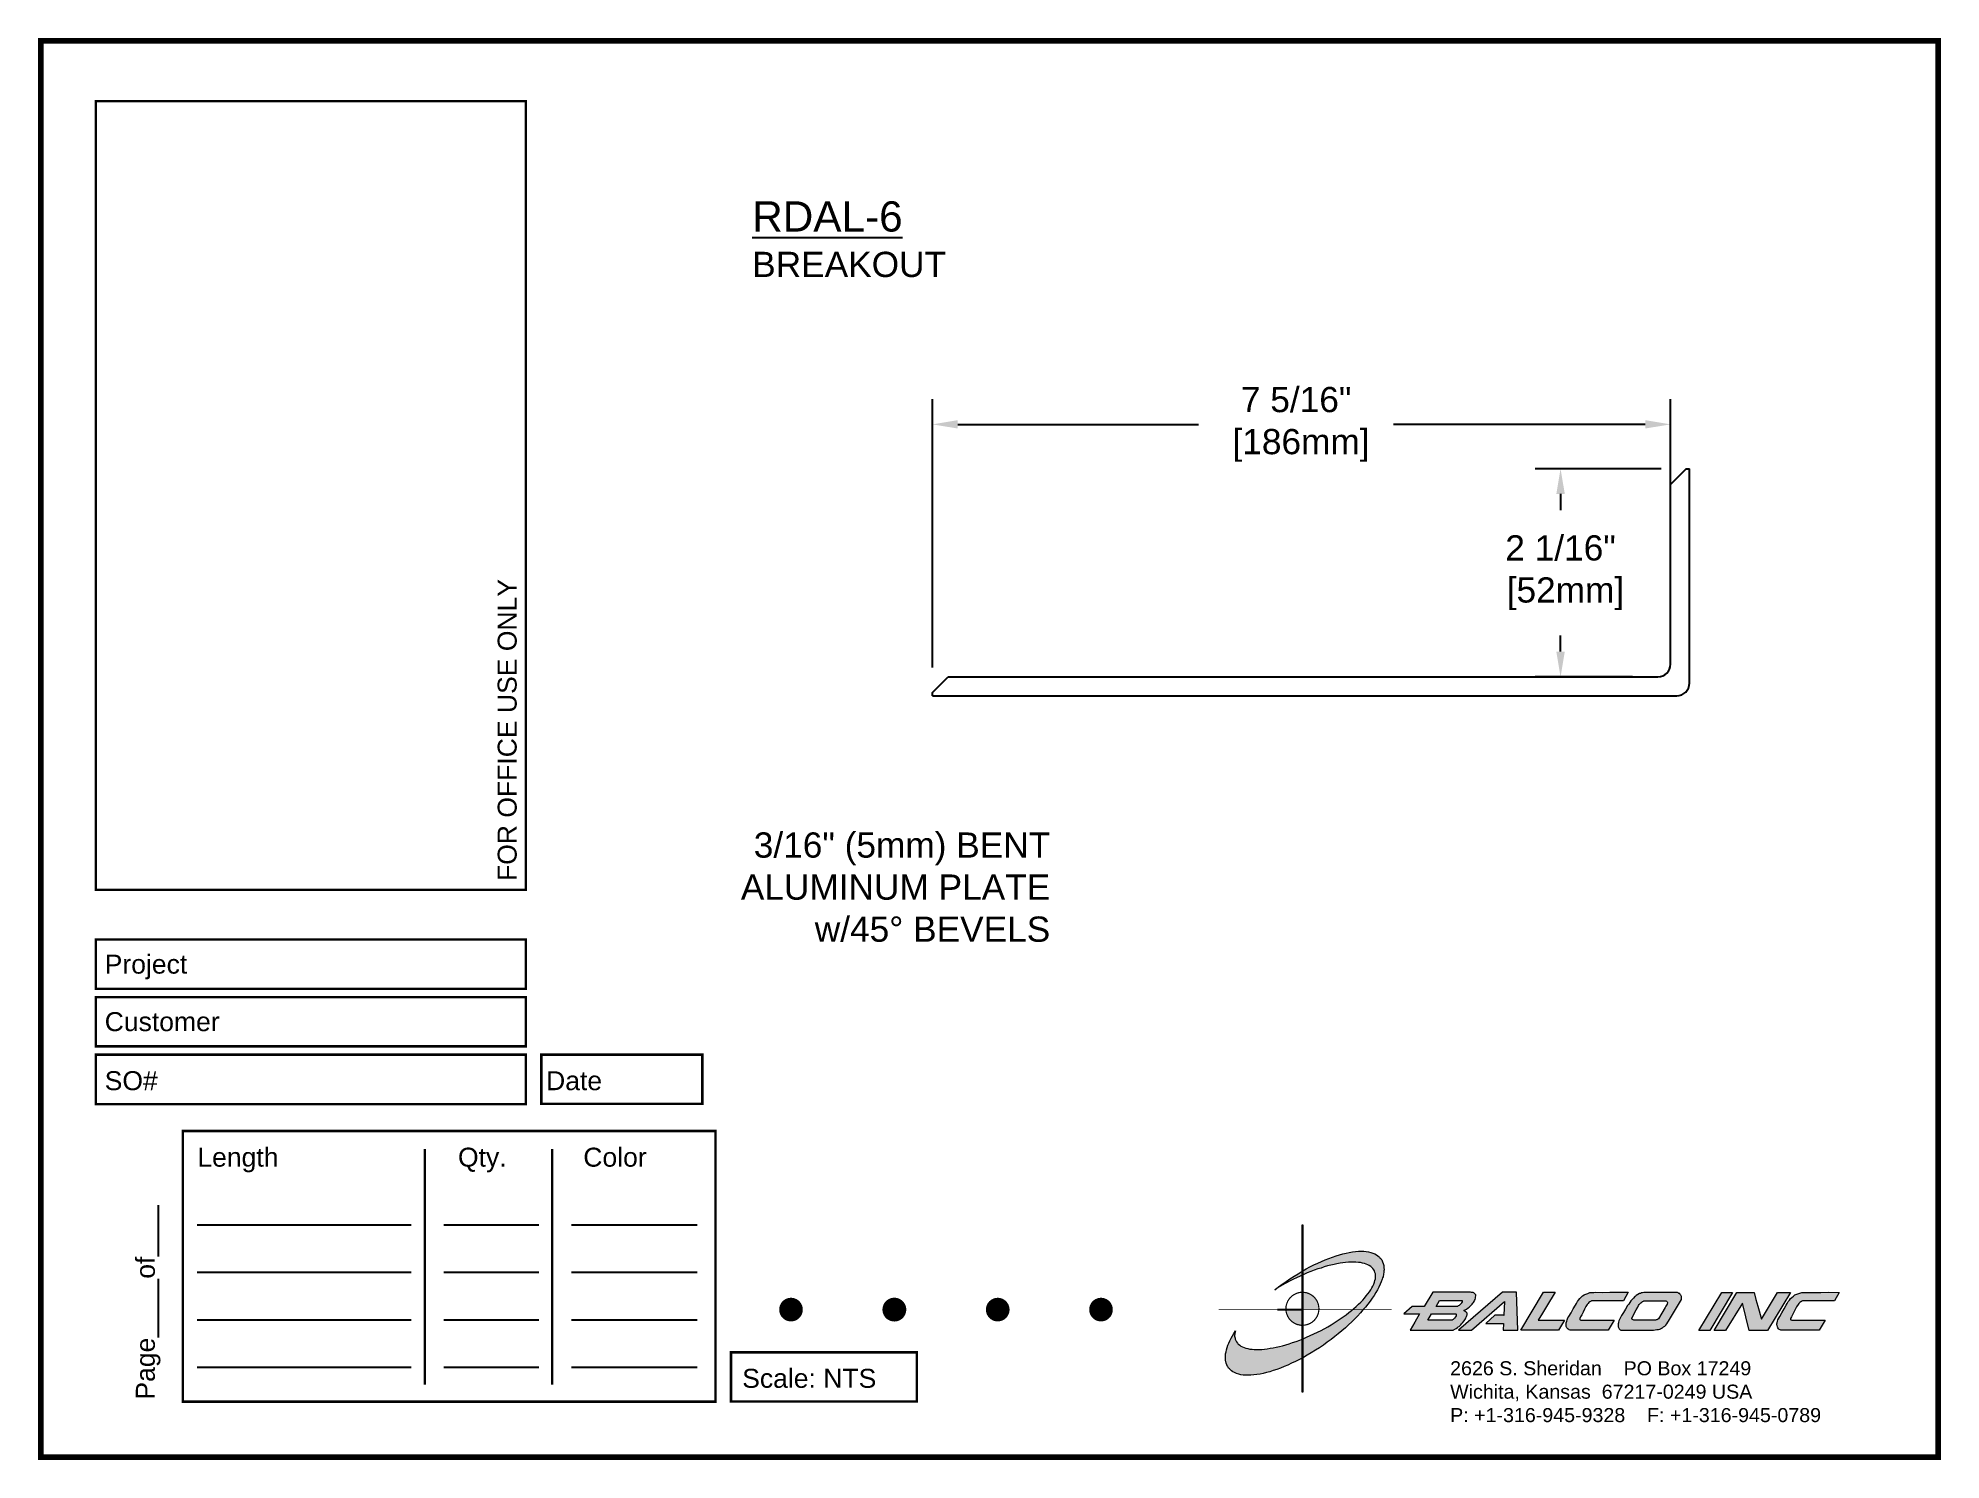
# Paper-space layout 'Breakout' of a CAD drawing. Header units: inches. Extents: x 0 to 10, y 0 to 7.5.
# The model-space entities are those that its viewports show. They can reach past a viewport. Long polylines and large blocks are cut down to what shows.
import ezdxf

# ---------------------------------------------------------------- set-up
doc = ezdxf.new("R2010")
doc.units = ezdxf.units.IN
doc.header["$MEASUREMENT"] = 0
for name, color, linetype in [('Border', 7, 'Continuous'), ('Dimensions', 3, 'Continuous'), ('Metals', 7, 'Continuous'), ('Text', 2, 'Continuous')]:
    doc.layers.add(name, color=color, linetype=linetype)
doc.styles.add('ARIAL', font='arial.ttf')
doc.dimstyles.new('ARIAL', dxfattribs={"dimtxt": 0.25, "dimasz": 0.25, "dimexe": 0.25, "dimexo": 0.25, "dimgap": 0.25, "dimtad": 0, "dimtih": 1, "dimtoh": 1, "dimdec": 4, "dimzin": 0, "dimdsep": 46, "dimlunit": 4, "dimtxsty": 'ARIAL', "dimcen": 0.09, "dimadec": 0, "dimazin": 0, "dimtfac": 1, "dimtdec": 4, "dimtofl": 0, "dimtmove": 0, "dimatfit": 3, "dimfxl": 0, "dimfrac": 2, "dimtolj": 1, "dimtzin": 0, "dimarcsym": 0})

# ---------------------------------------------------------------- blocks, each defined once
blk = doc.blocks.new('CADlogo')
h = blk.add_hatch(color=256)
h.paths.add_polyline_path([(0.918, 1.81), (0.909, 1.81), (0.909, 1.322), (0.918, 1.327)])
h.paths.add_polyline_path([(0.918, 1.285), (0.909, 1.281), (0.909, 1.1), (0.918, 1.1)])
h.paths.add_polyline_path([(0.918, 0.917), (0.909, 0.917), (0.909, 0.762), (0.909, 0.753), (0.91, 0.753), (0.918, 0.753)])
h.paths.add_polyline_path([(0.918, 1.091), (0.918, 1.1), (0.91, 1.1), (0.909, 1.1), (0.909, 0.917), (0.918, 0.917), (0.918, 0.919), (0.915, 0.919)])
h.paths.add_polyline_path([(0.918, 0.412), (0.909, 0.407), (0.909, 0.049), (0.918, 0.049)])
h.paths.add_polyline_path([(0.918, 0.753), (0.909, 0.753), (0.909, 0.606), (0.918, 0.609)])
h.paths.add_polyline_path([(0.918, 0.609), (0.909, 0.606), (0.909, 0.407), (0.918, 0.412)])
h.paths.add_polyline_path([(0.918, 1.327), (0.909, 1.322), (0.909, 1.281), (0.918, 1.285)])
h = blk.add_hatch(color=175)
h.paths.add_polyline_path([(0.574, 0.51), (0.543, 0.506), (0.514, 0.502), (0.487, 0.499), (0.459, 0.499), (0.432, 0.497), (0.406, 0.499), (0.382, 0.5), (0.36, 0.502), (0.338, 0.508), (0.318, 0.511), (0.298, 0.519), (0.282, 0.526), (0.265, 0.533), (0.252, 0.543), (0.24, 0.553), (0.234, 0.559), (0.229, 0.564), (0.22, 0.577), (0.212, 0.592), (0.205, 0.607), (0.203, 0.616), (0.201, 0.627), (0.199, 0.643), (0.201, 0.66), (0.201, 0.671), (0.205, 0.682), (0.207, 0.694), (0.19, 0.667), (0.176, 0.641), (0.161, 0.616), (0.148, 0.59), (0.137, 0.566), (0.128, 0.543), (0.119, 0.519), (0.113, 0.495), (0.108, 0.473), (0.104, 0.451), (0.103, 0.44), (0.103, 0.429), (0.101, 0.409), (0.103, 0.391), (0.104, 0.38), (0.106, 0.371), (0.11, 0.352), (0.115, 0.336), (0.124, 0.318), (0.13, 0.31), (0.135, 0.301), (0.143, 0.294), (0.15, 0.286), (0.165, 0.274), (0.181, 0.263), (0.199, 0.254), (0.22, 0.244), (0.242, 0.237), (0.263, 0.232), (0.289, 0.228), (0.315, 0.226), (0.342, 0.226), (0.371, 0.226), (0.402, 0.23), (0.434, 0.233), (0.467, 0.239), (0.499, 0.246), (0.534, 0.254), (0.571, 0.263), (0.606, 0.275), (0.644, 0.286), (0.682, 0.301), (0.721, 0.318), (0.759, 0.334), (0.799, 0.352), (0.841, 0.371), (0.882, 0.393), (0.909, 0.407), (0.909, 0.606), (0.884, 0.596), (0.847, 0.583), (0.81, 0.57), (0.774, 0.559), (0.739, 0.548), (0.704, 0.537), (0.671, 0.53), (0.638, 0.522), (0.606, 0.515)])
h.paths.add_polyline_path([(1.18, 0.738), (1.109, 0.698), (1.034, 0.661), (0.957, 0.627), (0.918, 0.609), (0.918, 0.412), (0.924, 0.414), (0.964, 0.438), (1.006, 0.462), (1.05, 0.489), (1.092, 0.517), (1.134, 0.544), (1.174, 0.574), (1.215, 0.603), (1.253, 0.634), (1.291, 0.663), (1.328, 0.694), (1.365, 0.725), (1.399, 0.757), (1.432, 0.788), (1.463, 0.819), (1.494, 0.85), (1.524, 0.883), (1.554, 0.917), (1.44, 0.917), (1.429, 0.908), (1.401, 0.886), (1.374, 0.864), (1.343, 0.842), (1.312, 0.822), (1.28, 0.8), (1.248, 0.778), (1.215, 0.758)])
h.paths.add_polyline_path([(1.769, 1.382), (1.767, 1.393), (1.763, 1.404), (1.758, 1.422), (1.749, 1.441), (1.743, 1.45), (1.738, 1.457), (1.73, 1.464), (1.725, 1.472), (1.709, 1.485), (1.692, 1.496), (1.674, 1.506), (1.654, 1.514), (1.632, 1.521), (1.61, 1.527), (1.584, 1.53), (1.559, 1.532), (1.531, 1.532), (1.502, 1.532), (1.471, 1.53), (1.44, 1.527), (1.407, 1.521), (1.374, 1.514), (1.339, 1.505), (1.304, 1.496), (1.268, 1.485), (1.229, 1.472), (1.191, 1.457), (1.152, 1.442), (1.114, 1.426), (1.074, 1.408), (1.034, 1.388), (0.991, 1.367), (0.951, 1.346), (0.918, 1.327), (0.918, 1.285), (0.926, 1.289), (0.964, 1.305), (1.001, 1.32), (1.037, 1.333), (1.074, 1.346), (1.109, 1.356), (1.143, 1.367), (1.178, 1.378), (1.213, 1.386), (1.246, 1.393), (1.277, 1.4), (1.31, 1.406), (1.339, 1.41), (1.368, 1.413), (1.398, 1.417), (1.425, 1.417), (1.452, 1.419), (1.476, 1.417), (1.502, 1.415), (1.524, 1.413), (1.546, 1.408), (1.566, 1.404), (1.584, 1.397), (1.602, 1.389), (1.617, 1.382), (1.632, 1.373), (1.644, 1.362), (1.65, 1.356), (1.655, 1.351), (1.665, 1.338), (1.672, 1.325), (1.677, 1.309), (1.681, 1.294), (1.683, 1.278), (1.683, 1.261), (1.683, 1.252), (1.681, 1.243), (1.677, 1.225), (1.672, 1.207), (1.665, 1.186), (1.655, 1.166), (1.644, 1.146), (1.632, 1.126), (1.619, 1.106), (1.602, 1.084), (1.586, 1.062), (1.568, 1.04), (1.548, 1.018), (1.527, 0.996), (1.504, 0.974), (1.48, 0.952), (1.456, 0.93), (1.44, 0.917), (1.554, 0.917), (1.579, 0.945), (1.602, 0.976), (1.626, 1.007), (1.648, 1.038), (1.668, 1.067), (1.687, 1.097), (1.703, 1.128), (1.719, 1.155), (1.732, 1.185), (1.743, 1.212), (1.752, 1.239), (1.758, 1.252), (1.762, 1.265), (1.767, 1.291), (1.771, 1.314), (1.771, 1.327), (1.773, 1.338), (1.771, 1.362), (1.771, 1.373)])
h.paths.add_polyline_path([(0.867, 1.296), (0.825, 1.271), (0.781, 1.243), (0.741, 1.214), (0.701, 1.186), (0.66, 1.157), (0.622, 1.128), (0.675, 1.161), (0.732, 1.194), (0.79, 1.225), (0.82, 1.239), (0.851, 1.254), (0.909, 1.281), (0.909, 1.322)])
h = blk.add_hatch(color=256)
h.paths.add_polyline_path([(1.074, 0.991), (1.07, 1.001), (1.065, 1.011), (1.059, 1.021), (1.053, 1.03), (1.046, 1.038), (1.039, 1.047), (1.031, 1.054), (1.022, 1.062), (1.014, 1.068), (1.004, 1.074), (0.995, 1.08), (0.985, 1.085), (0.975, 1.089), (0.964, 1.093), (0.954, 1.096), (0.943, 1.098), (0.932, 1.099), (0.921, 1.1), (0.918, 1.1), (0.918, 0.917), (0.94, 0.917), (1.086, 0.917), (1.087, 0.927), (1.086, 0.938), (1.085, 0.949), (1.083, 0.96), (1.081, 0.97), (1.078, 0.981)])
h.paths.add_polyline_path([(0.909, 0.917), (0.739, 0.917), (0.74, 0.91), (0.741, 0.899), (0.743, 0.888), (0.746, 0.878), (0.75, 0.867), (0.754, 0.857), (0.758, 0.847), (0.764, 0.837), (0.77, 0.828), (0.776, 0.819), (0.783, 0.811), (0.791, 0.803), (0.799, 0.795), (0.808, 0.788), (0.817, 0.782), (0.826, 0.776), (0.836, 0.771), (0.846, 0.766), (0.856, 0.762), (0.867, 0.759), (0.877, 0.757), (0.888, 0.755), (0.899, 0.753), (0.909, 0.753)])
h.paths.add_polyline_path([(0.918, 1.1), (0.91, 1.1), (0.909, 1.1), (0.909, 0.917), (0.918, 0.917)])
h = blk.add_hatch(color=256)
h.paths.add_polyline_path([(2.148, 0.874), (2.098, 0.784), (2.049, 0.7), (2.484, 0.7), (2.491, 0.702), (2.501, 0.703), (2.508, 0.705), (2.512, 0.707), (2.517, 0.711), (2.532, 0.72), (2.546, 0.729), (2.554, 0.735), (2.563, 0.74), (2.572, 0.747), (2.581, 0.757), (2.59, 0.768), (2.599, 0.777), (2.616, 0.799), (2.623, 0.811), (2.63, 0.822), (2.636, 0.833), (2.641, 0.844), (2.645, 0.855), (2.647, 0.864), (2.647, 0.879), (2.645, 0.883), (2.641, 0.886), (2.638, 0.892), (2.629, 0.899), (2.619, 0.905), (2.612, 0.91), (2.64, 0.921), (2.658, 0.936), (2.669, 0.943), (2.678, 0.95), (2.694, 0.967), (2.702, 0.976), (2.709, 0.985), (2.716, 0.994), (2.722, 1.005), (2.727, 1.014), (2.731, 1.025), (2.735, 1.038), (2.736, 1.049), (2.738, 1.062), (2.738, 1.073), (2.733, 1.082), (2.727, 1.088), (2.72, 1.093), (2.713, 1.097), (2.704, 1.099), (2.694, 1.1), (2.685, 1.102), (2.674, 1.102), (2.285, 1.102), (2.195, 0.952), (2.069, 0.952), (1.981, 0.874)])
h.paths.add_polyline_path([(2.274, 0.874), (2.53, 0.874), (2.534, 0.865), (2.532, 0.852), (2.524, 0.841), (2.515, 0.828), (2.505, 0.815), (2.493, 0.81), (2.49, 0.808), (2.235, 0.808)], flags=16)
h.paths.add_polyline_path([(2.321, 0.952), (2.356, 1.014), (2.587, 1.014), (2.592, 1.014), (2.597, 1.014), (2.597, 1.003), (2.59, 0.991), (2.583, 0.98), (2.569, 0.966), (2.555, 0.958), (2.546, 0.952), (2.535, 0.952)], flags=16)
h.paths.add_polyline_path([(3.04, 1.002), (3.036, 0.859), (2.941, 0.859), (2.844, 0.773), (3.031, 0.773), (3.027, 0.7), (3.181, 0.7), (3.168, 1.102), (3.02, 1.102), (2.557, 0.7), (2.694, 0.7)])
h.paths.add_polyline_path([(3.214, 0.7), (3.611, 0.7), (3.675, 0.808), (3.397, 0.808), (3.441, 0.881), (3.483, 0.952), (3.574, 1.102), (3.454, 1.102)])
h.paths.add_polyline_path([(3.788, 0.965), (3.766, 0.927), (3.743, 0.885), (3.721, 0.846), (3.71, 0.83), (3.702, 0.811), (3.697, 0.795), (3.693, 0.778), (3.691, 0.769), (3.691, 0.76), (3.691, 0.749), (3.693, 0.74), (3.7, 0.727), (3.708, 0.716), (3.711, 0.714), (3.724, 0.705), (3.733, 0.702), (3.744, 0.702), (3.757, 0.7), (3.774, 0.7), (4.134, 0.7), (4.196, 0.808), (3.854, 0.808), (3.841, 0.808), (3.833, 0.816), (3.836, 0.826), (3.843, 0.841), (3.856, 0.864), (3.869, 0.892), (3.883, 0.921), (3.898, 0.949), (3.914, 0.972), (3.924, 0.983), (3.931, 0.992), (3.943, 1.002), (3.954, 1.008), (3.969, 1.011), (4.297, 1.011), (4.346, 1.102), (4.238, 1.102), (4.15, 1.102), (4.075, 1.1), (3.997, 1.102), (3.982, 1.1), (3.968, 1.1), (3.955, 1.099), (3.942, 1.097), (3.92, 1.089), (3.9, 1.082), (3.889, 1.078), (3.88, 1.073), (3.863, 1.062), (3.849, 1.049), (3.834, 1.035), (3.821, 1.018), (3.81, 1.002), (3.799, 0.983)])
h.paths.add_polyline_path([(4.509, 1.097), (4.496, 1.095), (4.485, 1.093), (4.476, 1.089), (4.465, 1.086), (4.447, 1.077), (4.43, 1.066), (4.421, 1.06), (4.414, 1.055), (4.399, 1.04), (4.386, 1.025), (4.372, 1.011), (4.361, 0.994), (4.35, 0.976), (4.337, 0.96), (4.317, 0.923), (4.297, 0.888), (4.275, 0.855), (4.26, 0.828), (4.255, 0.813), (4.247, 0.799), (4.244, 0.784), (4.242, 0.777), (4.24, 0.769), (4.238, 0.753), (4.238, 0.735), (4.246, 0.722), (4.251, 0.714), (4.253, 0.713), (4.257, 0.711), (4.262, 0.705), (4.269, 0.703), (4.278, 0.702), (4.289, 0.7), (4.564, 0.7), (4.571, 0.7), (4.584, 0.702), (4.613, 0.703), (4.648, 0.707), (4.664, 0.709), (4.677, 0.713), (4.686, 0.716), (4.694, 0.722), (4.705, 0.727), (4.717, 0.735), (4.73, 0.744), (4.741, 0.755), (4.752, 0.769), (4.781, 0.815), (4.833, 0.903), (4.906, 1.025), (4.908, 1.035), (4.908, 1.046), (4.906, 1.051), (4.906, 1.057), (4.9, 1.069), (4.893, 1.08), (4.889, 1.082), (4.888, 1.086), (4.88, 1.089), (4.873, 1.093), (4.866, 1.097), (4.856, 1.1), (4.846, 1.1), (4.844, 1.1), (4.73, 1.1), (4.626, 1.1), (4.58, 1.1), (4.542, 1.099), (4.524, 1.099)])
h.paths.add_polyline_path([(4.527, 1.011), (4.54, 1.011), (4.745, 1.011), (4.752, 1.003), (4.758, 0.998), (4.758, 0.985), (4.756, 0.98), (4.754, 0.974), (4.749, 0.965), (4.743, 0.956), (4.734, 0.941), (4.663, 0.821), (4.648, 0.812), (4.639, 0.81), (4.633, 0.808), (4.622, 0.808), (4.61, 0.808), (4.416, 0.808), (4.398, 0.808), (4.39, 0.813), (4.387, 0.813), (4.385, 0.819), (4.378, 0.825), (4.385, 0.832), (4.408, 0.877), (4.428, 0.914), (4.447, 0.945), (4.454, 0.96), (4.461, 0.971), (4.474, 0.986), (4.487, 0.996), (4.496, 1.002), (4.508, 1.009), (4.516, 1.009)], flags=16)
h.paths.add_polyline_path([(5.089, 0.698), (5.206, 0.698), (5.445, 1.1), (5.33, 1.099)])
h.paths.add_polyline_path([(5.489, 1.099), (5.252, 0.698), (5.37, 0.698), (5.548, 0.987), (5.621, 0.698), (5.811, 0.698), (6.055, 1.099), (5.919, 1.1), (5.749, 0.817), (5.709, 0.954), (5.691, 1.024), (5.672, 1.099)])
h.paths.add_polyline_path([(6.086, 1.06), (6.069, 1.047), (6.056, 1.035), (6.044, 1.018), (6.031, 1.002), (6.02, 0.983), (6.009, 0.965), (5.987, 0.925), (5.965, 0.885), (5.941, 0.846), (5.932, 0.828), (5.923, 0.811), (5.917, 0.795), (5.914, 0.778), (5.912, 0.769), (5.912, 0.758), (5.914, 0.749), (5.916, 0.738), (5.921, 0.725), (5.928, 0.716), (5.936, 0.709), (5.945, 0.705), (5.954, 0.702), (5.965, 0.7), (5.98, 0.7), (5.994, 0.7), (6.355, 0.7), (6.419, 0.806), (6.073, 0.806), (6.056, 0.811), (6.056, 0.821), (6.056, 0.826), (6.064, 0.841), (6.077, 0.864), (6.089, 0.892), (6.104, 0.919), (6.119, 0.947), (6.135, 0.972), (6.144, 0.983), (6.153, 0.992), (6.163, 1), (6.166, 1.003), (6.172, 1.005), (6.178, 1.008), (6.19, 1.011), (6.517, 1.011), (6.569, 1.1), (6.459, 1.102), (6.373, 1.1), (6.296, 1.1), (6.217, 1.1), (6.203, 1.1), (6.19, 1.099), (6.175, 1.099), (6.164, 1.095), (6.141, 1.089), (6.12, 1.082), (6.111, 1.077), (6.102, 1.073)])
blk.add_hatch(color=256).paths.add_polyline_path([(0.918, 0.609), (0.909, 0.606), (0.909, 0.407), (0.918, 0.412)])
for q in [(0.65, 0.917), (0.909, 0.648)]:
    blk.add_line((0.909, 0.917), q)
at = {"color": 7, "lineweight": 0}
for points in [[(0.909, 1.81), (0.918, 1.81), (0.918, 0.049), (0.909, 0.049), (0.909, 1.81)], [(2.738, 1.073), (2.733, 1.082), (2.727, 1.088), (2.72, 1.093), (2.713, 1.097), (2.704, 1.099), (2.694, 1.1), (2.685, 1.102), (2.674, 1.102), (2.285, 1.102), (2.195, 0.952), (2.069, 0.952), (1.981, 0.874), (2.148, 0.874), (2.098, 0.784), (2.049, 0.7), (2.484, 0.7), (2.491, 0.702), (2.501, 0.703), (2.508, 0.705), (2.512, 0.707), (2.517, 0.711), (2.532, 0.72), (2.546, 0.729), (2.554, 0.735), (2.563, 0.74), (2.572, 0.747), (2.581, 0.757), (2.59, 0.768), (2.599, 0.777), (2.616, 0.799), (2.623, 0.811), (2.63, 0.822), (2.636, 0.833), (2.641, 0.844), (2.645, 0.855), (2.647, 0.864), (2.647, 0.874), (2.647, 0.879), (2.645, 0.883), (2.641, 0.886), (2.638, 0.892), (2.629, 0.899), (2.619, 0.905), (2.612, 0.91), (2.64, 0.921), (2.658, 0.936), (2.669, 0.943), (2.678, 0.95), (2.694, 0.967), (2.702, 0.976), (2.709, 0.985), (2.716, 0.994), (2.722, 1.005), (2.727, 1.014), (2.731, 1.025), (2.735, 1.038), (2.736, 1.049), (2.738, 1.062), (2.738, 1.073), (2.738, 1.073)], [(2.587, 0.985), (2.583, 0.98), (2.572, 0.969), (2.565, 0.963), (2.555, 0.958), (2.546, 0.952), (2.535, 0.952), (2.321, 0.952), (2.356, 1.014), (2.587, 1.014), (2.592, 1.014), (2.594, 1.014), (2.596, 1.013), (2.597, 1.011), (2.597, 1.005), (2.596, 1), (2.59, 0.991), (2.587, 0.985), (2.587, 0.985)], [(3.027, 0.7), (3.181, 0.7), (3.168, 1.102), (3.02, 1.102), (2.557, 0.7), (2.694, 0.7), (3.04, 1.002), (3.036, 0.859), (3.038, 0.859), (2.941, 0.859), (2.844, 0.773), (3.031, 0.773), (3.027, 0.7), (3.027, 0.7)], [(3.214, 0.7), (3.454, 1.102), (3.574, 1.102), (3.483, 0.952), (3.441, 0.881), (3.397, 0.808), (3.675, 0.808), (3.611, 0.7), (3.214, 0.7), (3.214, 0.7)], [(3.969, 1.011), (3.96, 1.009), (3.955, 1.007), (3.949, 1.005), (3.946, 1.003), (3.94, 1), (3.931, 0.992), (3.924, 0.983), (3.914, 0.972), (3.898, 0.949), (3.883, 0.921), (3.869, 0.892), (3.856, 0.864), (3.843, 0.841), (3.836, 0.826), (3.834, 0.821), (3.834, 0.817), (3.836, 0.813), (3.839, 0.81), (3.847, 0.808), (3.854, 0.808), (4.196, 0.808), (4.134, 0.7), (3.774, 0.7), (3.757, 0.7), (3.744, 0.702), (3.733, 0.702), (3.724, 0.705), (3.715, 0.711), (3.711, 0.713), (3.708, 0.716), (3.7, 0.727), (3.693, 0.74), (3.691, 0.749), (3.691, 0.76), (3.691, 0.769), (3.693, 0.778), (3.697, 0.795), (3.702, 0.811), (3.71, 0.83), (3.721, 0.846), (3.743, 0.885), (3.766, 0.927), (3.788, 0.965), (3.799, 0.983), (3.81, 1.002), (3.821, 1.018), (3.834, 1.035), (3.849, 1.049), (3.863, 1.062), (3.88, 1.073), (3.889, 1.078), (3.9, 1.082), (3.92, 1.089), (3.942, 1.097), (3.955, 1.099), (3.968, 1.1), (3.982, 1.1), (3.997, 1.102), (4.075, 1.1), (4.15, 1.102), (4.238, 1.102), (4.346, 1.102), (4.297, 1.011), (3.969, 1.011), (3.969, 1.011)], [(4.846, 1.1), (4.844, 1.1), (4.73, 1.1), (4.626, 1.1), (4.58, 1.1), (4.542, 1.099), (4.524, 1.099), (4.509, 1.097), (4.496, 1.095), (4.485, 1.093), (4.476, 1.089), (4.465, 1.086), (4.447, 1.077), (4.43, 1.066), (4.421, 1.06), (4.414, 1.055), (4.399, 1.04), (4.386, 1.025), (4.372, 1.011), (4.361, 0.994), (4.35, 0.976), (4.337, 0.96), (4.317, 0.923), (4.297, 0.888), (4.275, 0.855), (4.26, 0.828), (4.255, 0.813), (4.247, 0.799), (4.244, 0.784), (4.242, 0.777), (4.24, 0.769), (4.238, 0.753), (4.238, 0.735), (4.246, 0.722), (4.251, 0.714), (4.253, 0.713), (4.257, 0.711), (4.262, 0.705), (4.269, 0.703), (4.278, 0.702), (4.289, 0.7), (4.564, 0.7), (4.571, 0.7), (4.584, 0.702), (4.613, 0.703), (4.648, 0.707), (4.664, 0.709), (4.677, 0.713), (4.686, 0.716), (4.694, 0.722), (4.705, 0.727), (4.717, 0.735), (4.73, 0.744), (4.741, 0.755), (4.752, 0.769), (4.781, 0.815), (4.833, 0.903), (4.906, 1.025), (4.908, 1.035), (4.908, 1.046), (4.906, 1.051), (4.906, 1.057), (4.9, 1.069), (4.897, 1.075), (4.893, 1.08), (4.889, 1.082), (4.888, 1.086), (4.88, 1.089), (4.873, 1.093), (4.866, 1.097), (4.856, 1.1), (4.846, 1.1), (4.846, 1.1)], [(4.734, 0.941), (4.663, 0.821), (4.653, 0.815), (4.646, 0.811), (4.639, 0.81), (4.633, 0.808), (4.622, 0.808), (4.61, 0.808), (4.416, 0.808), (4.403, 0.808), (4.396, 0.81), (4.39, 0.813), (4.388, 0.813), (4.386, 0.815), (4.385, 0.819), (4.383, 0.821), (4.383, 0.826), (4.383, 0.83), (4.385, 0.832), (4.408, 0.877), (4.428, 0.914), (4.447, 0.945), (4.454, 0.96), (4.461, 0.971), (4.471, 0.982), (4.478, 0.989), (4.487, 0.996), (4.496, 1.002), (4.505, 1.007), (4.511, 1.009), (4.516, 1.009), (4.527, 1.011), (4.54, 1.011), (4.743, 1.011), (4.749, 1.007), (4.752, 1.003), (4.756, 1), (4.758, 0.994), (4.758, 0.985), (4.756, 0.98), (4.754, 0.974), (4.749, 0.965), (4.743, 0.956), (4.734, 0.941), (4.734, 0.941)], [(5.089, 0.698), (5.33, 1.099), (5.445, 1.1), (5.206, 0.698), (5.091, 0.698), (5.089, 0.698), (5.089, 0.698)], [(5.811, 0.698), (5.621, 0.698), (5.548, 0.987), (5.37, 0.698), (5.252, 0.698), (5.489, 1.099), (5.672, 1.099), (5.691, 1.024), (5.709, 0.954), (5.749, 0.817), (5.919, 1.1), (6.055, 1.099), (5.811, 0.698), (5.811, 0.698)], [(6.19, 1.011), (6.181, 1.009), (6.175, 1.007), (6.172, 1.005), (6.166, 1.003), (6.163, 1), (6.153, 0.992), (6.144, 0.983), (6.135, 0.972), (6.119, 0.947), (6.104, 0.919), (6.089, 0.892), (6.077, 0.864), (6.064, 0.841), (6.056, 0.826), (6.056, 0.821), (6.056, 0.815), (6.058, 0.811), (6.062, 0.81), (6.067, 0.808), (6.077, 0.806), (6.419, 0.806), (6.355, 0.7), (5.994, 0.7), (5.98, 0.7), (5.965, 0.7), (5.954, 0.702), (5.945, 0.705), (5.936, 0.709), (5.932, 0.713), (5.928, 0.716), (5.921, 0.725), (5.916, 0.738), (5.914, 0.749), (5.912, 0.758), (5.912, 0.769), (5.914, 0.778), (5.917, 0.795), (5.923, 0.811), (5.932, 0.828), (5.941, 0.846), (5.965, 0.885), (5.987, 0.925), (6.009, 0.965), (6.02, 0.983), (6.031, 1.002), (6.044, 1.018), (6.056, 1.035), (6.069, 1.047), (6.086, 1.06), (6.102, 1.073), (6.111, 1.077), (6.12, 1.082), (6.141, 1.089), (6.164, 1.095), (6.175, 1.099), (6.19, 1.099), (6.203, 1.1), (6.217, 1.1), (6.296, 1.1), (6.373, 1.1), (6.459, 1.102), (6.569, 1.1), (6.517, 1.011), (6.19, 1.011), (6.19, 1.011)], [(2.484, 0.808), (2.235, 0.808), (2.274, 0.874), (2.524, 0.874), (2.53, 0.872), (2.532, 0.87), (2.533, 0.866), (2.533, 0.863), (2.532, 0.852), (2.524, 0.841), (2.515, 0.828), (2.506, 0.817), (2.501, 0.813), (2.493, 0.81), (2.49, 0.808), (2.486, 0.808), (2.484, 0.808), (2.484, 0.808)]]:
    blk.add_lwpolyline(points, dxfattribs=at)
at = {"color": 175, "lineweight": 0}
blk.add_lwpolyline([(1.758, 1.422), (1.763, 1.404), (1.767, 1.393), (1.769, 1.382), (1.771, 1.373), (1.771, 1.362), (1.773, 1.338), (1.771, 1.327), (1.771, 1.314), (1.767, 1.291), (1.762, 1.265), (1.758, 1.252), (1.752, 1.239), (1.743, 1.212), (1.732, 1.185), (1.719, 1.155), (1.703, 1.128), (1.687, 1.097), (1.668, 1.067), (1.648, 1.038), (1.626, 1.007), (1.602, 0.976), (1.579, 0.945), (1.551, 0.914), (1.524, 0.883), (1.494, 0.85), (1.463, 0.819), (1.432, 0.788), (1.399, 0.757), (1.365, 0.725), (1.328, 0.694), (1.291, 0.663), (1.253, 0.634), (1.215, 0.603), (1.174, 0.574), (1.134, 0.544), (1.092, 0.517), (1.05, 0.489), (1.006, 0.462), (0.964, 0.438), (0.924, 0.414), (0.882, 0.393), (0.841, 0.371), (0.799, 0.352), (0.759, 0.334), (0.721, 0.318), (0.682, 0.301), (0.644, 0.286), (0.606, 0.275), (0.571, 0.263), (0.534, 0.254), (0.499, 0.246), (0.467, 0.239), (0.434, 0.233), (0.402, 0.23), (0.371, 0.226), (0.342, 0.226), (0.315, 0.226), (0.289, 0.228), (0.263, 0.232), (0.242, 0.237), (0.22, 0.244), (0.199, 0.254), (0.181, 0.263), (0.165, 0.274), (0.15, 0.286), (0.143, 0.294), (0.135, 0.301), (0.13, 0.31), (0.124, 0.318), (0.115, 0.336), (0.11, 0.352), (0.106, 0.371), (0.104, 0.38), (0.103, 0.391), (0.101, 0.409), (0.103, 0.429), (0.103, 0.44), (0.104, 0.451), (0.108, 0.473), (0.113, 0.495), (0.119, 0.519), (0.128, 0.543), (0.137, 0.566), (0.148, 0.59), (0.161, 0.616), (0.176, 0.641), (0.19, 0.667), (0.207, 0.694), (0.205, 0.682), (0.201, 0.671), (0.201, 0.66), (0.199, 0.649), (0.199, 0.638), (0.201, 0.627), (0.203, 0.616), (0.205, 0.607), (0.212, 0.592), (0.22, 0.577), (0.229, 0.564), (0.234, 0.559), (0.24, 0.553), (0.252, 0.543), (0.265, 0.533), (0.282, 0.526), (0.298, 0.519), (0.318, 0.511), (0.338, 0.508), (0.36, 0.502), (0.382, 0.5), (0.406, 0.499), (0.432, 0.497), (0.459, 0.499), (0.487, 0.499), (0.514, 0.502), (0.543, 0.506), (0.574, 0.51), (0.606, 0.515), (0.638, 0.522), (0.671, 0.53), (0.704, 0.537), (0.739, 0.548), (0.774, 0.559), (0.81, 0.57), (0.847, 0.583), (0.884, 0.596), (0.92, 0.61), (0.957, 0.627), (1.034, 0.661), (1.109, 0.698), (1.18, 0.738), (1.215, 0.758), (1.248, 0.778), (1.28, 0.8), (1.312, 0.822), (1.343, 0.842), (1.374, 0.864), (1.401, 0.886), (1.429, 0.908), (1.456, 0.93), (1.48, 0.952), (1.504, 0.974), (1.527, 0.996), (1.548, 1.018), (1.568, 1.04), (1.586, 1.062), (1.602, 1.084), (1.619, 1.106), (1.632, 1.126), (1.644, 1.146), (1.655, 1.166), (1.665, 1.186), (1.672, 1.207), (1.677, 1.225), (1.681, 1.243), (1.683, 1.252), (1.683, 1.261), (1.683, 1.278), (1.681, 1.294), (1.677, 1.309), (1.672, 1.325), (1.665, 1.338), (1.655, 1.351), (1.65, 1.356), (1.644, 1.362), (1.632, 1.373), (1.617, 1.382), (1.602, 1.389), (1.584, 1.397), (1.566, 1.404), (1.546, 1.408), (1.524, 1.413), (1.502, 1.415), (1.476, 1.417), (1.452, 1.419), (1.425, 1.417), (1.398, 1.417), (1.368, 1.413), (1.339, 1.41), (1.31, 1.406), (1.277, 1.4), (1.246, 1.393), (1.213, 1.386), (1.178, 1.378), (1.143, 1.367), (1.109, 1.356), (1.074, 1.346), (1.037, 1.333), (1.001, 1.32), (0.964, 1.305), (0.926, 1.289), (0.851, 1.254), (0.82, 1.239), (0.79, 1.225), (0.732, 1.194), (0.675, 1.161), (0.622, 1.128), (0.66, 1.157), (0.701, 1.186), (0.741, 1.214), (0.781, 1.243), (0.825, 1.271), (0.867, 1.296), (0.909, 1.322), (0.951, 1.346), (0.991, 1.367), (1.034, 1.388), (1.074, 1.408), (1.114, 1.426), (1.152, 1.442), (1.191, 1.457), (1.229, 1.472), (1.268, 1.485), (1.304, 1.496), (1.339, 1.505), (1.374, 1.514), (1.407, 1.521), (1.44, 1.527), (1.471, 1.53), (1.502, 1.532), (1.531, 1.532), (1.559, 1.532), (1.584, 1.53), (1.61, 1.527), (1.632, 1.521), (1.654, 1.514), (1.674, 1.506), (1.692, 1.496), (1.709, 1.485), (1.725, 1.472), (1.73, 1.464), (1.738, 1.457), (1.743, 1.45), (1.749, 1.441), (1.758, 1.422), (1.758, 1.422)], dxfattribs=at)
at = {"color": 7, "lineweight": 0, "const_width": 0.0128}
blk.add_lwpolyline([(1.087, 0.927), (1.086, 0.938), (1.085, 0.949), (1.083, 0.96), (1.081, 0.97), (1.078, 0.981), (1.074, 0.991), (1.07, 1.001), (1.065, 1.011), (1.059, 1.021), (1.053, 1.03), (1.046, 1.038), (1.039, 1.047), (1.031, 1.054), (1.022, 1.062), (1.014, 1.068), (1.004, 1.074), (0.995, 1.08), (0.985, 1.085), (0.975, 1.089), (0.964, 1.093), (0.954, 1.096), (0.943, 1.098), (0.932, 1.099), (0.921, 1.1), (0.91, 1.1), (0.899, 1.1), (0.888, 1.099), (0.877, 1.097), (0.867, 1.094), (0.856, 1.091), (0.846, 1.087), (0.836, 1.082), (0.826, 1.077), (0.817, 1.071), (0.808, 1.065), (0.799, 1.058), (0.791, 1.05), (0.783, 1.043), (0.776, 1.034), (0.77, 1.025), (0.764, 1.016), (0.758, 1.006), (0.754, 0.996), (0.75, 0.986), (0.746, 0.976), (0.743, 0.965), (0.741, 0.954), (0.74, 0.943), (0.739, 0.932), (0.739, 0.921), (0.74, 0.91), (0.741, 0.899), (0.743, 0.888), (0.746, 0.878), (0.75, 0.867), (0.754, 0.857), (0.758, 0.847), (0.764, 0.837), (0.77, 0.828), (0.776, 0.819), (0.783, 0.811), (0.791, 0.803), (0.799, 0.795), (0.808, 0.788), (0.817, 0.782), (0.826, 0.776), (0.836, 0.771), (0.846, 0.766), (0.856, 0.762), (0.867, 0.759), (0.877, 0.757), (0.888, 0.755), (0.899, 0.753), (0.91, 0.753), (0.921, 0.753), (0.932, 0.754), (0.943, 0.756), (0.954, 0.758), (0.964, 0.761), (0.975, 0.764), (0.985, 0.769), (0.995, 0.773), (1.004, 0.779), (1.014, 0.785), (1.022, 0.792), (1.031, 0.799), (1.039, 0.807), (1.046, 0.815), (1.053, 0.824), (1.059, 0.833), (1.065, 0.842), (1.07, 0.852), (1.074, 0.862), (1.078, 0.872), (1.081, 0.883), (1.083, 0.894), (1.085, 0.905), (1.086, 0.916), (1.087, 0.927)], dxfattribs=at)
at = {"color": 7, "lineweight": 0}
blk.add_lwpolyline([(1.853, 0.917, 0.0091, 0.0091, 0), (0.029, 0.917, 0.00366, 0.00366, 0), (0.029, 0.917, 0.00366, 0.00366, 0)], format="xyseb", dxfattribs=at)
blk = doc.blocks.new('ACADlogo')
blk.add_blockref('CADlogo', (-0.011, 7.152))
blk = doc.blocks.new('ejccornerdetailsheet')
at = {"layer": 'Border', "color": 253}
for p, q in [((0.823, 1.224), (1.95, 1.224)), ((2.122, 1.224), (2.622, 1.224)), ((2.794, 1.224), (3.457, 1.224)), ((0.823, 0.974), (1.95, 0.974)), ((2.122, 0.974), (2.622, 0.974)), ((2.794, 0.974), (3.457, 0.974)), ((0.823, 0.724), (1.95, 0.724)), ((2.122, 0.724), (2.622, 0.724)), ((2.794, 0.724), (3.457, 0.724)), ((0.823, 0.474), (1.95, 0.474)), ((2.122, 0.474), (2.622, 0.474)), ((2.794, 0.474), (3.457, 0.474))]:
    blk.add_line(p, q, dxfattribs=at)
at = {"layer": 'Border'}
for points, const_width in [([(0, 7.461), (9.993, 7.461), (9.993, 0), (0, 0)], 0.03), ([(0.289, 7.143), (2.554, 7.143), (2.554, 2.988), (0.289, 2.988)], 0.0125), ([(0.289, 2.727), (2.554, 2.727), (2.554, 2.467), (0.289, 2.467)], 0.0125), ([(0.289, 2.423), (2.554, 2.423), (2.554, 2.164), (0.289, 2.164)], 0.0125), ([(0.289, 2.12), (2.554, 2.12), (2.554, 1.86), (0.289, 1.86)], 0.0125), ([(2.636, 1.861), (2.636, 2.12), (3.484, 2.12), (3.484, 1.861)], 0.0125), ([(3.554, 0.292), (0.747, 0.292), (0.747, 1.718), (3.554, 1.718)], 0.0125), ([(3.635, 0.552), (4.614, 0.552), (4.614, 0.293), (3.635, 0.293)], 0.0125)]:
    blk.add_lwpolyline(points, close=True, dxfattribs=dict(at, const_width=const_width))
at = {"layer": 'Border', "const_width": 0.0125}
for points in [[(2.022, 1.623), (2.022, 0.382)], [(2.693, 1.623), (2.693, 0.382)]]:
    blk.add_lwpolyline(points, dxfattribs=at)
at = {"layer": 'Border', "color": 175, "const_width": 0.0625}
for points in [[(3.92, 0.777, 1), (3.982, 0.777, 1)], [(4.464, 0.777, 1), (4.527, 0.777, 1)], [(5.009, 0.777, 1), (5.071, 0.777, 1)], [(5.553, 0.777, 1), (5.615, 0.777, 1)]]:
    blk.add_lwpolyline(points, format="xyb", close=True, dxfattribs=at)
at = {"layer": 'Border', "xscale": 0.5, "yscale": 0.5, "zscale": 0.5}
blk.add_blockref('ACADlogo', (6.194, -3.258), dxfattribs=at)
at = {"layer": 'Border', "style": 'ARIAL'}
for s, p in [('FOR OFFICE USE ONLY', (2.506, 3.035)), ('Page%%u        %%uof%%u       ', (0.6, 0.303))]:
    blk.add_text(s, height=0.1, rotation=90, dxfattribs=at).set_placement(p)
for s, p in [('Project', (0.336, 2.547)), ('Customer', (0.336, 2.244)), ('SO#', (0.336, 1.933)), ('Date', (2.661, 1.933)), ('Length', (0.824, 1.53)), ('Qty.', (2.197, 1.53)), ('Color', (2.857, 1.53)), ('Scale: NTS', (3.694, 0.365))]:
    blk.add_text(s, height=0.1, dxfattribs=at).set_placement(p)
at = {"layer": 'Border', "insert": (7.423, 0.505), "char_height": 0.074, "width": 2.3438, "attachment_point": 1, "style": 'ARIAL'}
blk.add_mtext('2626 S. Sheridan    PO Box 17249\\PWichita, Kansas  67217-0249 USA \\PP: +1-316-945-9328    F: +1-316-945-0789', dxfattribs=at)
blk = doc.blocks.new('PLATE5')
at = {"layer": 'Metals'}
for p, q in [((24.685, 7.832), (24.529, 7.676)), ((24.685, 7.832), (24.716, 7.832)), ((24.716, 5.707), (24.716, 7.832)), ((24.529, 5.894), (24.529, 7.676)), ((17.216, 5.613), (17.373, 5.769)), ((17.373, 5.769), (24.404, 5.769)), ((17.216, 5.582), (17.216, 5.613)), ((17.216, 5.582), (24.591, 5.582))]:
    blk.add_line(p, q, dxfattribs=at)
for centre in [(24.404, 5.894), (24.591, 5.707)]:
    blk.add_arc(centre, 0.125, 270, 0, dxfattribs=at)
blk = doc.blocks.new('*D18')
at = {"layer": 'Defpoints', "color": 0}
for p in [(29.849, 8.271), (29.849, 5.894), (22.537, 5.613)]:
    blk.add_point(p, dxfattribs=at)
at = {"layer": 'Dimensions', "color": 0, "lineweight": -2}
for p, q in [((22.537, 5.863), (22.537, 8.521)), ((29.849, 6.144), (29.849, 8.521)), ((22.787, 8.271), (25.173, 8.271)), ((29.599, 8.271), (27.106, 8.271))]:
    blk.add_line(p, q, dxfattribs=at)
at = {"layer": 'Dimensions', "color": 0}
for points in [[(22.787, 8.313), (22.787, 8.23), (22.537, 8.271)], [(29.599, 8.313), (29.599, 8.23), (29.849, 8.271)]]:
    blk.add_solid(points, dxfattribs=at)
at = {"layer": 'Dimensions', "color": 0, "insert": (26.14, 8.271), "char_height": 0.25, "attachment_point": 5, "style": 'ARIAL'}
blk.add_mtext('\\A1;7 5/16"\\P [186mm]', dxfattribs=at)
blk = doc.blocks.new('*D19')
at = {"layer": 'Defpoints', "color": 0}
for p in [(30.006, 7.832), (28.76, 5.769), (29.724, 5.769)]:
    blk.add_point(p, dxfattribs=at)
at = {"layer": 'Dimensions', "color": 0, "lineweight": -2}
for p, q in [((29.756, 7.832), (28.51, 7.832)), ((28.76, 7.582), (28.76, 7.421)), ((28.76, 6.019), (28.76, 6.18)), ((29.474, 5.769), (28.51, 5.769))]:
    blk.add_line(p, q, dxfattribs=at)
at = {"layer": 'Dimensions', "color": 0}
for points in [[(28.718, 7.582), (28.802, 7.582), (28.76, 7.832)], [(28.718, 6.019), (28.802, 6.019), (28.76, 5.769)]]:
    blk.add_solid(points, dxfattribs=at)
at = {"layer": 'Dimensions', "color": 0, "insert": (28.76, 6.801), "char_height": 0.25, "attachment_point": 5, "style": 'ARIAL'}
blk.add_mtext('\\A1;2 1/16"\\P [52mm]', dxfattribs=at)

msp = doc.modelspace()

# ---------------------------------------------------------------- block references
at = {"layer": 'Metals'}
msp.add_blockref('PLATE5', (5.32047, 0), dxfattribs=at)

# ---------------------------------------------------------------- texts
at = {"layer": 'Text', "insert": (20.75036, 10.4816), "char_height": 0.3, "width": 7.25, "attachment_point": 1, "style": 'ARIAL'}
msp.add_mtext('{\\LRDAL-6\\P\\H0.8333x;\\lBREAKOUT}', dxfattribs=at)
at = {"layer": 'Text', "insert": (23.70351, 4.22742), "char_height": 0.25, "attachment_point": 3, "style": 'ARIAL'}
msp.add_mtext('3/16" (5mm) BENT\\PALUMINUM PLATE \\Pw/45° BEVELS', dxfattribs=at)

# ---------------------------------------------------------------- dimensions: what is measured, and where the dimension line sits
at = {"layer": 'Dimensions'}
dim = msp.add_linear_dim(base=(29.84931, 8.27148), p1=(22.53681, 5.61251), p2=(29.84931, 5.8943), dimstyle='ARIAL', override={"dimpost": '\\X'}, dxfattribs=at)
dim.commit()
dim.dimension.update_dxf_attribs({"geometry": '*D18', "text_midpoint": (26.13966, 8.27148), "dimtype": 160})
dim = msp.add_linear_dim(base=(28.76004, 5.7693), p1=(30.00556, 7.8318), p2=(29.72431, 5.7693), angle=90, dimstyle='ARIAL', override={"dimpost": '\\X'}, dxfattribs=at)
dim.commit()
dim.dimension.update_dxf_attribs({"geometry": '*D19', "text_midpoint": (28.76004, 6.80055), "dimtype": 160})

psp = doc.layouts.new('Breakout')

# ---------------------------------------------------------------- block references
psp.add_blockref('ejccornerdetailsheet', (0, 0))

# ---------------------------------------------------------------- viewports
at = {"layer": '0'}
psp.add_viewport(center=(4.997, 3.73), size=(9.993, 7.46055), view_center_point=(23.10227, 5.0535), view_height=14.0340061, dxfattribs=at)

doc.saveas('drawing.dxf')
